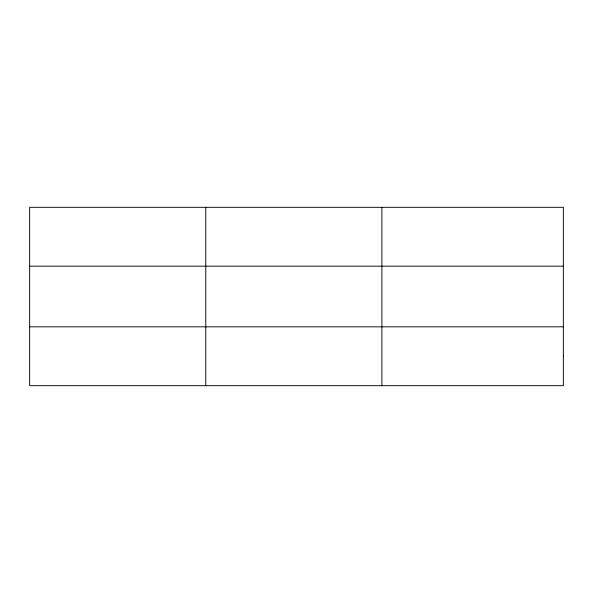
<?xml version="1.0" encoding="UTF-8"?>
<svg xmlns="http://www.w3.org/2000/svg" width="593" height="593" viewBox="0 0 593 593"><rect width="100%" height="100%" fill="white"/><g stroke="black" fill="none" stroke-linecap="round" stroke-linejoin="round"><path stroke-width="0.89" d="M205.771 385.687L205.771 207.313M381.892 385.687L381.892 207.313M29.65 266.175L563.35 266.175M29.65 326.825L563.35 326.825M563.35 356.252L563.35 385.687L29.65 385.687L29.65 207.313L563.35 207.313L563.35 356.252"/></g></svg>
